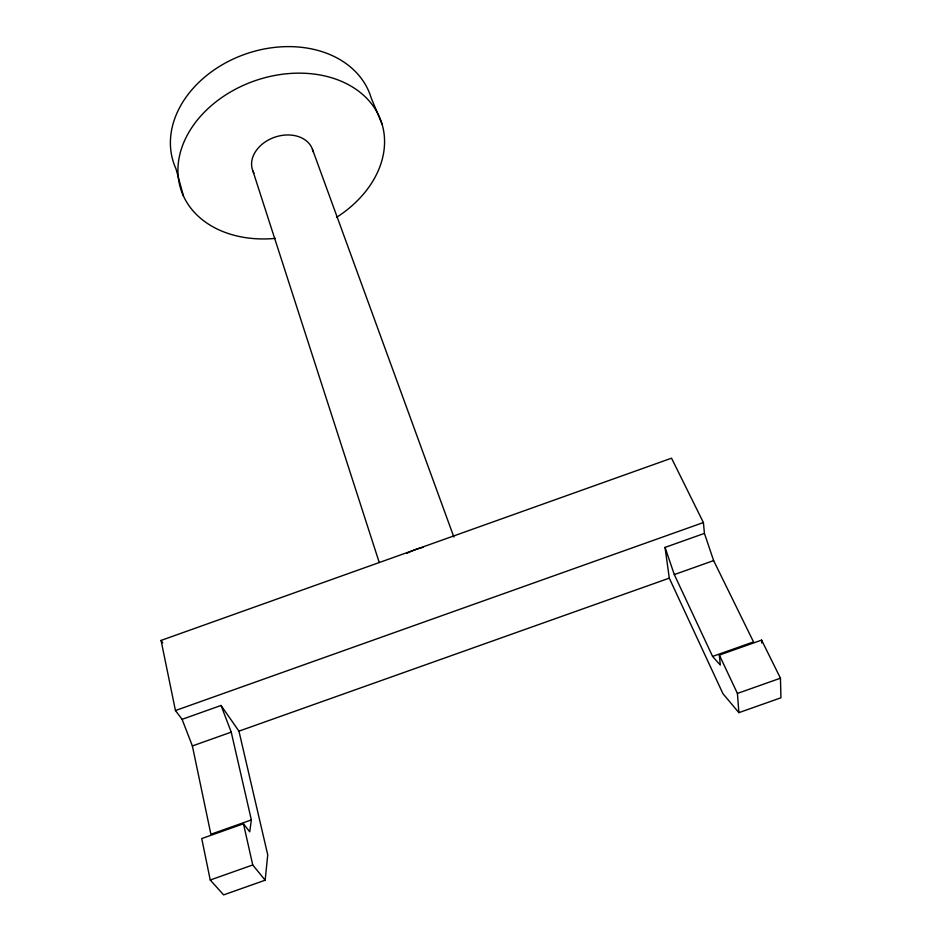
<?xml version="1.0" encoding="UTF-8"?>
<svg xmlns="http://www.w3.org/2000/svg" width="942" height="942" viewBox="0 0 942 942"><rect width="100%" height="100%" fill="white"/><g stroke="black" fill="none" stroke-linecap="round" stroke-linejoin="round"><path stroke-width="1.41" d="M221.04 705.464L231.237 732.134L251.349 819.917L249.736 831.81L243.472 823.779L201.741 838.568L210.243 880.005L223.619 894.9L265.161 880.205L267.74 854.853L238.95 731.157L221.04 705.464L182.089 719.323L175.447 710.551L161.058 640.43L671.528 458.189L703.391 522.539L704.439 533.384L713.624 560.596L753.529 641.914L712.588 656.421L674.307 574.573L665.04 547.408L704.439 533.384M175.447 710.551L703.391 522.539M251.349 819.917L210.89 834.259L192.38 745.958L231.237 732.134M674.307 574.573L713.624 560.596M238.95 731.157L669.291 578.141L665.04 547.408M712.588 656.421L720.289 665.076L719.347 655.09L761.595 640.113L780.447 678.193L780.942 697.775L738.881 712.658L722.961 693.712L669.291 578.141M210.243 880.005L252.739 864.968L265.161 880.205M738.881 712.658L737.421 693.43L780.447 678.193M161.058 640.43L162.754 642.821M719.347 655.09L737.421 693.43M382.063 124.12L371.207 97.992A103.985 79.917 -19 0 0 243.966 54.601A103.985 79.917 -19 0 0 175.977 168.783L183.478 196.054M182.089 719.323L192.38 745.958M312.45 149.331L453.867 537.034M252.88 170.914L379.131 562.15M243.472 823.779L252.739 864.968M761.595 640.113L761.737 643.021M275.429 238.373A105.763 79.764 -19 0 1 185.032 139.64A105.763 79.764 -19 0 1 347.033 83.956A105.763 79.764 -19 0 1 336.471 217.402M253.963 173.163A31.687 23.868 -19 0 1 274.11 137.426A31.687 23.868 -19 0 1 313.109 151.744M407.026 553.237A39.835 21.183 -19 0 1 423.146 547.314"/></g></svg>
